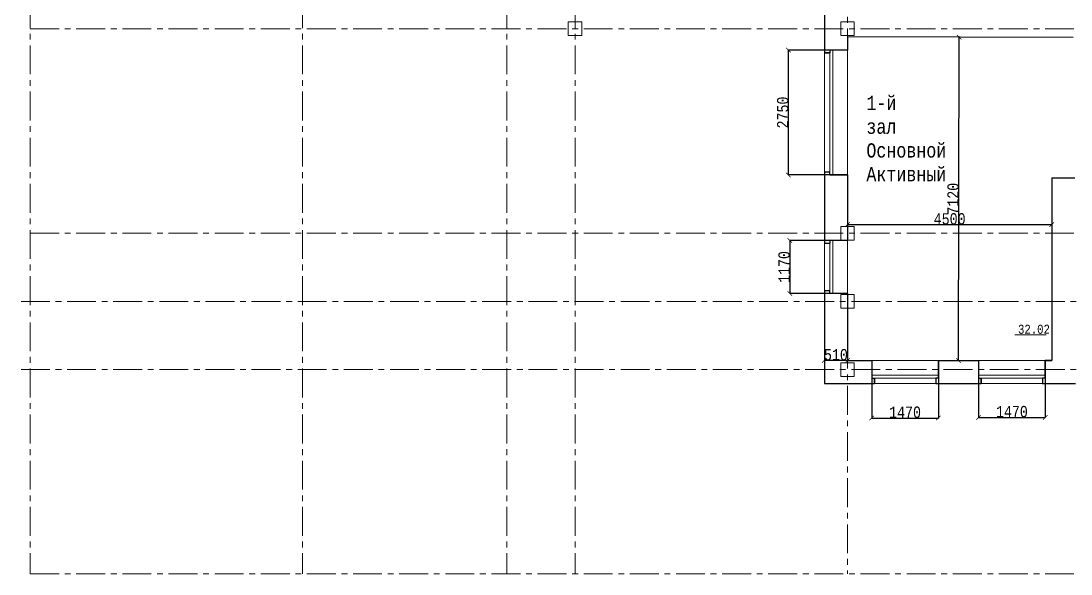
# Model space of a CAD drawing. Header units: millimetres. Extents: x -689206 to 4969298, y -1019800 to 703299.
# Drawn here: x 312352 to 335477, y 657158 to 669330 of the extents above; entities that cross this region are included whole.
import ezdxf

# ---------------------------------------------------------------- set-up
doc = ezdxf.new("R2010")
doc.units = ezdxf.units.MM
doc.linetypes.add('осеваяX2', pattern=[101.6, 63.5, -12.7, 12.7, -12.7])
for name, color, linetype, lineweight in [('несущие', 7, 'Continuous', 30), ('ОКНА', 250, 'Continuous', 20), ('РАЗМЕРЫ', 7, 'Continuous', 9), ('стены', 7, 'Continuous', 20)]:
    doc.layers.add(name, color=color, linetype=linetype, lineweight=lineweight)
doc.styles.add('Аннотативный', font='isocteur.ttf', dxfattribs={"width": 0.7, "height": 250})
doc.dimstyles.new('Аннотативный', dxfattribs={"dimscale": 0, "dimtxt": 250, "dimasz": 100, "dimexe": 1.25, "dimexo": 0.625, "dimtad": 1, "dimdec": 0, "dimtxsty": 'Аннотативный', "dimblk": 'ARCHTICK', "dimcen": 2.5, "dimadec": 0, "dimazin": 0, "dimtfac": 1, "dimtdec": 0, "dimtmove": 0, "dimatfit": 3, "dimfxl": 1, "dimarcsym": 0})

# ---------------------------------------------------------------- blocks, each defined once
blk = doc.blocks.new('_ArchTick')
at = {"color": 0, "linetype": 'ByBlock', "const_width": 0.15}
blk.add_lwpolyline([(-0.5, -0.5), (0.5, 0.5)], dxfattribs=at)
blk = doc.blocks.new('*D204')
at = {"layer": 'Defpoints', "color": 0, "lineweight": 20, "transparency": 16777216}
for p in [(333013, 668975), (333013, 668975), (332999, 661858)]:
    blk.add_point(p, dxfattribs=at)
at = {"layer": 'ОКНА', "color": 0, "lineweight": -2, "transparency": 16777216}
for p, q in [((332999, 661858), (333013, 668975)), ((333014, 668975), (333014, 668975)), ((332999, 661858), (333000, 661858))]:
    blk.add_line(p, q, dxfattribs=at)
at = {"layer": 'ОКНА', "color": 0, "lineweight": -2, "transparency": 16777216, "xscale": 100, "yscale": 100, "zscale": 100}
for p, rotation in [((333013, 668975), 89.88563864919588), ((332999, 661858), 269.8856386491959)]:
    blk.add_blockref('_ArchTick', p, dxfattribs=dict(at, rotation=rotation))
at = {"layer": 'ОКНА', "color": 0, "lineweight": 13, "transparency": 16777216, "insert": (332880, 665417), "char_height": 250, "attachment_point": 5, "rotation": 89.8856, "style": 'Аннотативный'}
blk.add_mtext('7120', dxfattribs=at)
blk = doc.blocks.new('*D205')
at = {"layer": 'Defpoints', "color": 0, "lineweight": 20, "transparency": 16777216}
for p in [(330554, 665221), (335054, 665221), (335054, 664848)]:
    blk.add_point(p, dxfattribs=at)
at = {"layer": 'ОКНА', "color": 0, "lineweight": -2, "transparency": 16777216}
for p, q in [((330554, 665220), (330554, 664846)), ((335054, 665220), (335054, 664846)), ((330554, 664848), (335054, 664848))]:
    blk.add_line(p, q, dxfattribs=at)
at = {"layer": 'ОКНА', "color": 0, "lineweight": -2, "transparency": 16777216, "xscale": 100, "yscale": 100, "zscale": 100, "rotation": 180}
blk.add_blockref('_ArchTick', (330554, 664848), dxfattribs=at)
at = {"layer": 'ОКНА', "color": 0, "lineweight": -2, "transparency": 16777216, "xscale": 100, "yscale": 100, "zscale": 100}
blk.add_blockref('_ArchTick', (335054, 664848), dxfattribs=at)
at = {"layer": 'ОКНА', "color": 0, "lineweight": 13, "transparency": 16777216, "insert": (332804, 664973), "char_height": 250, "attachment_point": 5, "style": 'Аннотативный'}
blk.add_mtext('4500', dxfattribs=at)
blk = doc.blocks.new('*D243')
at = {"layer": 'Defpoints', "color": 0, "linetype": 'ByBlock', "lineweight": 20, "transparency": 16777216}
for p in [(329254, 668691), (330554, 668691), (330554, 665941)]:
    blk.add_point(p, dxfattribs=at)
at = {"layer": 'РАЗМЕРЫ', "color": 0, "linetype": 'ByBlock', "lineweight": -2, "transparency": 16777216}
for p, q in [((330554, 668691), (329253, 668691)), ((329254, 665941), (329254, 668691)), ((330554, 665941), (329253, 665941))]:
    blk.add_line(p, q, dxfattribs=at)
at = {"layer": 'РАЗМЕРЫ', "color": 0, "linetype": 'ByBlock', "lineweight": -2, "transparency": 16777216, "xscale": 100, "yscale": 100, "zscale": 100}
for p, rotation in [((329254, 668691), 90), ((329254, 665941), 270)]:
    blk.add_blockref('_ArchTick', p, dxfattribs=dict(at, rotation=rotation))
at = {"layer": 'РАЗМЕРЫ', "color": 0, "linetype": 'ByBlock', "lineweight": 13, "transparency": 16777216, "insert": (329129, 667316), "char_height": 250, "attachment_point": 5, "rotation": 90, "style": 'Аннотативный'}
blk.add_mtext('2750', dxfattribs=at)
blk = doc.blocks.new('*D244')
at = {"layer": 'Defpoints', "color": 0, "linetype": 'ByBlock', "lineweight": 20, "transparency": 16777216}
for p in [(330554, 664500), (329285, 663330), (330554, 663330)]:
    blk.add_point(p, dxfattribs=at)
at = {"layer": 'РАЗМЕРЫ', "color": 0, "linetype": 'ByBlock', "lineweight": -2, "transparency": 16777216}
for p, q in [((330554, 664500), (329284, 664500)), ((329285, 664500), (329285, 663330)), ((330554, 663330), (329284, 663330))]:
    blk.add_line(p, q, dxfattribs=at)
at = {"layer": 'РАЗМЕРЫ', "color": 0, "linetype": 'ByBlock', "lineweight": -2, "transparency": 16777216, "xscale": 100, "yscale": 100, "zscale": 100}
for p, rotation in [((329285, 664500), 90), ((329285, 663330), 270)]:
    blk.add_blockref('_ArchTick', p, dxfattribs=dict(at, rotation=rotation))
at = {"layer": 'РАЗМЕРЫ', "color": 0, "linetype": 'ByBlock', "lineweight": 13, "transparency": 16777216, "insert": (329159, 663915), "char_height": 250, "attachment_point": 5, "rotation": 90, "style": 'Аннотативный'}
blk.add_mtext('1170', dxfattribs=at)
blk = doc.blocks.new('*D245')
at = {"layer": 'Defpoints', "color": 0, "linetype": 'ByBlock', "lineweight": 20, "transparency": 16777216}
for p in [(331087, 661858), (332557, 661858), (332557, 660591)]:
    blk.add_point(p, dxfattribs=at)
at = {"layer": 'РАЗМЕРЫ', "color": 0, "linetype": 'ByBlock', "lineweight": -2, "transparency": 16777216}
for p, q in [((331087, 661857), (331087, 660590)), ((332557, 661857), (332557, 660590)), ((331087, 660591), (332557, 660591))]:
    blk.add_line(p, q, dxfattribs=at)
at = {"layer": 'РАЗМЕРЫ', "color": 0, "linetype": 'ByBlock', "lineweight": -2, "transparency": 16777216, "xscale": 100, "yscale": 100, "zscale": 100, "rotation": 180}
blk.add_blockref('_ArchTick', (331087, 660591), dxfattribs=at)
at = {"layer": 'РАЗМЕРЫ', "color": 0, "linetype": 'ByBlock', "lineweight": -2, "transparency": 16777216, "xscale": 100, "yscale": 100, "zscale": 100}
blk.add_blockref('_ArchTick', (332557, 660591), dxfattribs=at)
at = {"layer": 'РАЗМЕРЫ', "color": 0, "linetype": 'ByBlock', "lineweight": 13, "transparency": 16777216, "insert": (331822, 660717), "char_height": 250, "attachment_point": 5, "style": 'Аннотативный'}
blk.add_mtext('1470', dxfattribs=at)
blk = doc.blocks.new('*D246')
at = {"layer": 'Defpoints', "color": 0, "linetype": 'ByBlock', "lineweight": 20, "transparency": 16777216}
for p in [(333440, 661858), (334910, 661858), (334910, 660604)]:
    blk.add_point(p, dxfattribs=at)
at = {"layer": 'РАЗМЕРЫ', "color": 0, "linetype": 'ByBlock', "lineweight": -2, "transparency": 16777216}
for p, q in [((333440, 661857), (333440, 660603)), ((334910, 661857), (334910, 660603)), ((333440, 660604), (334910, 660604))]:
    blk.add_line(p, q, dxfattribs=at)
at = {"layer": 'РАЗМЕРЫ', "color": 0, "linetype": 'ByBlock', "lineweight": -2, "transparency": 16777216, "xscale": 100, "yscale": 100, "zscale": 100, "rotation": 180}
blk.add_blockref('_ArchTick', (333440, 660604), dxfattribs=at)
at = {"layer": 'РАЗМЕРЫ', "color": 0, "linetype": 'ByBlock', "lineweight": -2, "transparency": 16777216, "xscale": 100, "yscale": 100, "zscale": 100}
blk.add_blockref('_ArchTick', (334910, 660604), dxfattribs=at)
at = {"layer": 'РАЗМЕРЫ', "color": 0, "linetype": 'ByBlock', "lineweight": 13, "transparency": 16777216, "insert": (334175, 660730), "char_height": 250, "attachment_point": 5, "style": 'Аннотативный'}
blk.add_mtext('1470', dxfattribs=at)
blk = doc.blocks.new('*D282')
at = {"layer": 'Defpoints', "color": 0, "linetype": 'ByBlock', "lineweight": 20, "transparency": 16777216}
for p in [(330044, 661858), (330044, 661858), (330554, 661858)]:
    blk.add_point(p, dxfattribs=at)
at = {"layer": 'РАЗМЕРЫ', "color": 0, "linetype": 'ByBlock', "lineweight": -2, "transparency": 16777216}
for p, q in [((330044, 661858), (330044, 661859)), ((330554, 661858), (330044, 661858)), ((330554, 661858), (330554, 661859))]:
    blk.add_line(p, q, dxfattribs=at)
at = {"layer": 'РАЗМЕРЫ', "color": 0, "linetype": 'ByBlock', "lineweight": -2, "transparency": 16777216, "xscale": 100, "yscale": 100, "zscale": 100, "rotation": 180}
blk.add_blockref('_ArchTick', (330044, 661858), dxfattribs=at)
at = {"layer": 'РАЗМЕРЫ', "color": 0, "linetype": 'ByBlock', "lineweight": -2, "transparency": 16777216, "xscale": 100, "yscale": 100, "zscale": 100}
blk.add_blockref('_ArchTick', (330554, 661858), dxfattribs=at)
at = {"layer": 'РАЗМЕРЫ', "color": 0, "linetype": 'ByBlock', "lineweight": 13, "transparency": 16777216, "insert": (330299, 661983), "char_height": 250, "attachment_point": 5, "style": 'Аннотативный'}
blk.add_mtext('510', dxfattribs=at)

msp = doc.modelspace()

# ---------------------------------------------------------------- linework, layer by layer
at = {"layer": 'несущие', "color": 18, "linetype": 'ByBlock', "lineweight": 30, "true_color": 0x000000}
msp.add_line((330164.2, 665940.8), (330554.2, 665940.8), dxfattribs=at)
at = {"layer": 'несущие', "color": 0}
for p, q in [((330554.2, 664500.3), (330164.2, 664500.3)), ((330164.2, 663390.3), (330044.2, 663390.3)), ((330164.2, 663330.3), (330164.2, 663390.3)), ((330554.2, 663330.3), (330164.2, 663330.3))]:
    msp.add_line(p, q, dxfattribs=at)
at = {"layer": 'несущие', "lineweight": 30}
for p, q in [((330554.2, 661857.8), (331087.4, 661857.8)), ((332557.4, 661857.8), (333440.3, 661857.8)), ((335054.3, 661857.8), (334910.3, 661857.8)), ((334910.3, 661857.8), (335054.3, 661857.8)), ((330044.2, 661347.8), (331147.4, 661347.8)), ((332497.4, 661347.8), (333500.3, 661347.8)), ((334850.3, 661347.8), (335572.3, 661347.8))]:
    msp.add_line(p, q, dxfattribs=at)
at = {"layer": 'ОКНА', "color": 18, "true_color": 0x000000}
for p, q in [((330164.2, 668630.8), (330164.2, 666000.8)), ((330234.2, 668690.8), (330234.2, 665940.8)), ((330164.2, 664440.3), (330164.2, 663330.3)), ((330234.2, 664500.3), (330234.2, 663330.3)), ((331087.4, 661537.8), (332557.4, 661537.8)), ((331147.4, 661467.8), (332497.4, 661467.8)), ((333440.3, 661537.8), (334910.3, 661537.8)), ((333500.3, 661467.8), (334850.3, 661467.8))]:
    msp.add_line(p, q, dxfattribs=at)
at = {"layer": 'ОКНА', "color": 0}
for p, q in [((330554.2, 663330.3), (330554.2, 664507.8)), ((331087.4, 661857.8), (332557.4, 661857.8)), ((333440.3, 661857.8), (334910.3, 661857.8)), ((331147.4, 661347.8), (332497.4, 661347.8)), ((333500.3, 661347.8), (334850.3, 661347.8))]:
    msp.add_line(p, q, dxfattribs=at)
at = {"layer": 'ОКНА', "color": 18, "lineweight": 30, "true_color": 0x000000}
for p, q in [((331087.4, 661467.8), (331147.4, 661467.8)), ((331147.4, 661347.8), (331147.4, 661467.8)), ((332557.4, 661467.8), (332497.4, 661467.8)), ((332497.4, 661467.8), (332497.4, 661347.8)), ((333440.3, 661467.8), (333500.3, 661467.8)), ((333500.3, 661347.8), (333500.3, 661467.8)), ((334910.3, 661467.8), (334850.3, 661467.8)), ((334850.3, 661467.8), (334850.3, 661347.8))]:
    msp.add_line(p, q, dxfattribs=at)
at = {"layer": 'ОКНА', "color": 7, "lineweight": 30, "true_color": 0xffffff}
for p, q in [((331147.4, 661467.8), (331147.4, 661347.8)), ((333500.3, 661467.8), (333500.3, 661347.8))]:
    msp.add_line(p, q, dxfattribs=at)
at = {"layer": 'РАЗМЕРЫ', "lineweight": 30}
for p, q in [((335524.9, 668969.9), (330554.2, 668979.8)), ((330164.2, 668630.8), (330044.2, 668630.8)), ((330044.2, 668630.8), (330164.2, 668630.8)), ((330164.2, 668690.8), (330164.2, 668630.8)), ((330164.2, 666000.8), (330044.2, 666000.8)), ((330164.2, 665940.8), (330164.2, 666000.8)), ((330044.2, 664440.3), (330164.2, 664440.3)), ((330164.2, 664500.3), (330164.2, 664440.3))]:
    msp.add_line(p, q, dxfattribs=at)
at = {"layer": 'РАЗМЕРЫ'}
for p, q in [((330044.2, 666000.8), (330044.2, 668630.8)), ((330554.2, 665940.8), (330554.2, 668690.8)), ((330044.2, 663390.3), (330044.2, 664440.3))]:
    msp.add_line(p, q, dxfattribs=at)
at = {"layer": 'РАЗМЕРЫ', "color": 114, "true_color": 0x139b48}
msp.add_line((334241.6, 662421.4), (334930.9, 662421.4), dxfattribs=at)
at = {"layer": 'стены', "color": 1, "linetype": 'осеваяX2', "lineweight": 15, "ltscale": 10}
for p, q in [((312554.2, 701305.3), (312554.2, 657157.8)), ((318554.2, 701305.3), (318554.2, 657157.8)), ((323054.2, 701305.3), (323054.2, 657157.8)), ((324554.2, 701305.3), (324554.2, 657157.8)), ((312554.2, 669159.8), (384704.2, 669159.8)), ((312554.2, 664657.8), (384704.2, 664657.8)), ((312351.9, 663157.8), (384501.9, 663157.8)), ((312351.9, 661657.8), (384501.9, 661657.8)), ((312554.2, 657157.8), (384704.2, 657157.8))]:
    msp.add_line(p, q, dxfattribs=at)
at = {"layer": 'стены', "color": 1, "linetype": 'осеваяX2', "ltscale": 10}
for p, q in [((330554.2, 695582.4), (330554.2, 668690.8)), ((330554.2, 665940.8), (330554.2, 665430.3)), ((330554.2, 663330.3), (330554.2, 657157.8))]:
    msp.add_line(p, q, dxfattribs=at)
at = {"layer": 'стены'}
for p, q in [((330044.2, 668630.8), (330044.2, 669477.3)), ((330044.2, 668630.8), (330044.2, 669477.3)), ((330044.2, 662740.3), (330044.2, 662719.8))]:
    msp.add_line(p, q, dxfattribs=at)
at = {"layer": 'стены', "lineweight": 30}
for p, q in [((330044.2, 669477.3), (330044.2, 668630.8)), ((330554.2, 668979.8), (330554.2, 668690.8)), ((330044.2, 666000.8), (330044.2, 664440.3)), ((330554.2, 665940.8), (330554.2, 664500.3)), ((335054.3, 665878.8), (335054.3, 661857.8)), ((335054.3, 665878.8), (335564.3, 665878.8)), ((330554.2, 664500.3), (330164.2, 664500.3)), ((330044.2, 663390.3), (330044.2, 661347.8)), ((330554.2, 663330.3), (330554.2, 661857.8))]:
    msp.add_line(p, q, dxfattribs=at)
at = {"layer": 'стены', "color": 18, "lineweight": 30, "true_color": 0x000000}
for p, q in [((330554.2, 668690.8), (330164.2, 668690.8)), ((331087.4, 661857.8), (331087.4, 661467.8)), ((332557.4, 661467.8), (332557.4, 661857.8)), ((333440.3, 661857.8), (333440.3, 661467.8)), ((334910.3, 661467.8), (334910.3, 661857.8))]:
    msp.add_line(p, q, dxfattribs=at)
at = {"layer": 'стены', "color": 7, "lineweight": 30, "true_color": 0xffffff}
msp.add_line((330164.2, 665940.8), (330554.2, 665940.8), dxfattribs=at)
at = {"layer": 'стены', "color": 240, "true_color": 0xed1f24}
for points in [[(324404.2, 669309.8), (324704.2, 669309.8), (324704.2, 669009.8), (324404.2, 669009.8)], [(330404.2, 669309.8), (330704.2, 669309.8), (330704.2, 669009.8), (330404.2, 669009.8)], [(330404.2, 664807.8), (330704.2, 664807.8), (330704.2, 664507.8), (330404.2, 664507.8)], [(330404.2, 663307.8), (330704.2, 663307.8), (330704.2, 663007.8), (330404.2, 663007.8)], [(330404.2, 661807.8), (330704.2, 661807.8), (330704.2, 661507.8), (330404.2, 661507.8)]]:
    msp.add_lwpolyline(points, close=True, dxfattribs=at)

# ---------------------------------------------------------------- texts
at = {"insert": (330970.6, 667683.7), "char_height": 313.597, "width": 1449.342, "attachment_point": 1, "style": 'Аннотативный'}
msp.add_mtext('1-й зал Основной  Активный', dxfattribs=at)
at = {"layer": 'РАЗМЕРЫ', "color": 114, "true_color": 0x139b48, "insert": (334309.9, 662645.4), "char_height": 200, "width": 656.117, "attachment_point": 1, "style": 'Аннотативный'}
msp.add_mtext('32.02', dxfattribs=at)

# ---------------------------------------------------------------- dimensions: what is measured, and where the dimension line sits
at = {"layer": 'ОКНА', "lineweight": 13}
dim = msp.add_aligned_dim(p1=(332998.8, 661857.8), p2=(333013, 668974.9), distance=0, text='7120', dimstyle='Аннотативный', dxfattribs=at)
dim.commit()
dim.dimension.update_dxf_attribs({"geometry": '*D204', "text_midpoint": (332880.3, 665416.6)})
dim = msp.add_aligned_dim(p1=(330554.2, 665220.6), p2=(335054.3, 665220.6), distance=-373, dimstyle='Аннотативный', dxfattribs=at)
dim.commit()
dim.dimension.update_dxf_attribs({"geometry": '*D205', "text_midpoint": (332804.2, 664973.2)})
at = {"layer": 'РАЗМЕРЫ', "color": 18, "linetype": 'ByBlock', "lineweight": 13, "true_color": 0x000000}
for base, p1, p2, picture, middle in [((329254.2, 668690.8), (330554.2, 665940.8), (330554.2, 668690.8), '*D243', (329128.6, 667315.8)), ((329284.8, 663330.3), (330554.2, 664500.3), (330554.2, 663330.3), '*D244', (329159.2, 663915.3))]:
    dim = msp.add_linear_dim(base=base, p1=p1, p2=p2, angle=90, dimstyle='Аннотативный', dxfattribs=at)
    dim.commit()
    dim.dimension.update_dxf_attribs({"geometry": picture, "text_midpoint": middle})
dim = msp.add_aligned_dim(p1=(330554.2, 661857.8), p2=(330044.2, 661857.8), distance=0, dimstyle='Аннотативный', dxfattribs=at)
dim.commit()
dim.dimension.update_dxf_attribs({"geometry": '*D282', "text_midpoint": (330299.2, 661983.4)})
for base, p1, p2, picture, middle in [((332557.4, 660590.9), (331087.4, 661857.8), (332557.4, 661857.8), '*D245', (331822.4, 660716.6)), ((334910.3, 660604.1), (333440.3, 661857.8), (334910.3, 661857.8), '*D246', (334175.3, 660729.7))]:
    dim = msp.add_linear_dim(base=base, p1=p1, p2=p2, dimstyle='Аннотативный', dxfattribs=at)
    dim.commit()
    dim.dimension.update_dxf_attribs({"geometry": picture, "text_midpoint": middle})

doc.saveas('drawing.dxf')
